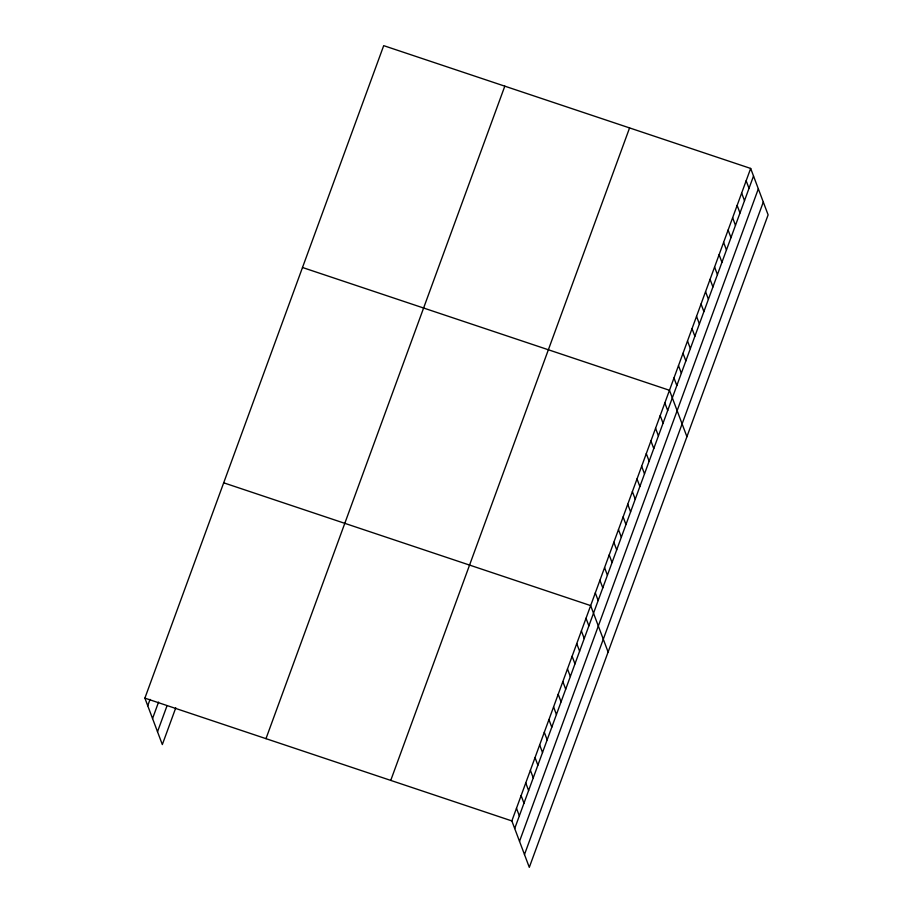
<?xml version="1.0" encoding="UTF-8"?>
<svg xmlns="http://www.w3.org/2000/svg" width="913" height="913" viewBox="0 0 913 913"><rect width="100%" height="100%" fill="white"/><g stroke="black" fill="none" stroke-linecap="round" stroke-linejoin="round"><path stroke-width="1.37" d="M175.775 707.826L162.331 744.563L144.882 698.137L383.7 45.65L750.669 168.437L768.118 214.863L529.3 867.35L511.851 820.924L750.669 168.437M147.735 705.738L150.052 699.404M152.551 718.542L158.577 702.086M157.515 731.747L166.782 706.422M265.98 738.663L504.809 86.164M390.741 780.41L629.571 127.923M514.704 828.525L753.522 176.026M519.52 841.33L758.338 188.843M524.484 854.534L763.302 202.047M302.5 267.498L669.469 390.285L686.918 436.711M223.696 482.817L590.654 605.604L608.104 652.03M144.882 698.137L511.851 820.924M746.161 180.763L749.014 188.352M741.653 193.088L744.506 200.677M737.133 205.414L739.998 213.003M732.625 217.739L735.479 225.328M728.118 230.065L730.971 237.654M723.61 242.39L726.463 249.979M719.09 254.716L721.943 262.305M714.582 267.041L717.435 274.63M710.074 279.355L712.927 286.956M705.555 291.681L708.42 299.281M701.047 304.006L703.9 311.607M696.539 316.332L699.392 323.932M692.031 328.657L694.884 336.258M687.512 340.983L690.365 348.583M683.004 353.308L685.857 360.897M678.496 365.634L681.349 373.223M673.977 377.959L676.841 385.548M664.835 402.953L667.688 410.542M660.202 415.62L663.055 423.21M655.568 428.277L658.421 435.878M650.923 440.945L653.776 448.545M646.29 453.613L649.143 461.202M641.656 466.281L644.51 473.87M637.023 478.948L639.876 486.538M632.378 491.616L635.243 499.206M627.745 504.273L630.598 511.873M623.111 516.941L625.964 524.541M618.478 529.608L621.331 537.198M613.844 542.276L616.697 549.866M609.199 554.944L612.052 562.534M604.566 567.612L607.419 575.201M599.932 580.269L602.785 587.869M595.299 592.936L598.152 600.537M586.02 618.272L588.874 625.861M581.387 630.94L584.24 638.529M576.754 643.608L579.607 651.197M572.109 656.264L574.973 663.865M567.475 668.932L570.328 676.533M562.842 681.6L565.695 689.189M558.208 694.268L561.061 701.857M553.575 706.936L556.428 714.525M548.93 719.604L551.783 727.193M544.296 732.26L547.149 739.861M539.663 744.928L542.516 752.529M535.029 757.596L537.883 765.185M530.385 770.264L533.249 777.853M525.751 782.932L528.604 790.521M521.118 795.6L523.971 803.189M516.484 808.256L519.337 815.857"/></g></svg>
